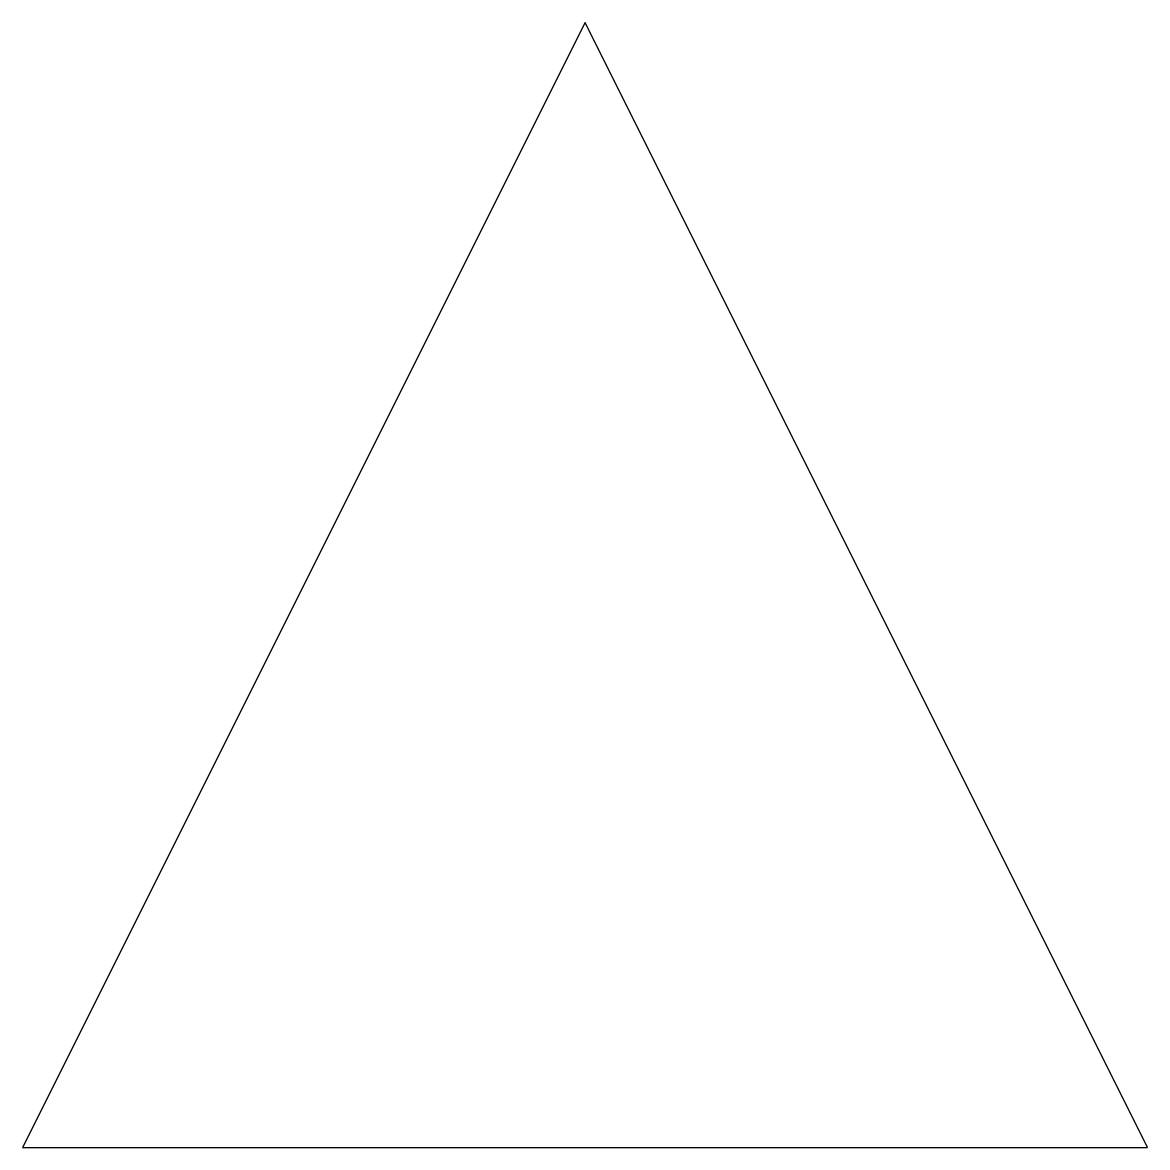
# Model space of a CAD drawing. Extents: x 0 to 100, y 0 to 100.
import ezdxf

# ---------------------------------------------------------------- set-up
doc = ezdxf.new("R2010")
doc.units = 0
doc.layers.add('Слой_1', color=7, linetype='CONTINUOUS')

msp = doc.modelspace()

# ---------------------------------------------------------------- linework, layer by layer
at = {"layer": 'Слой_1', "color": 7}
msp.add_lwpolyline([(0, 0), (100, 0), (50, 100)], close=True, dxfattribs=at)

doc.saveas('drawing.dxf')
